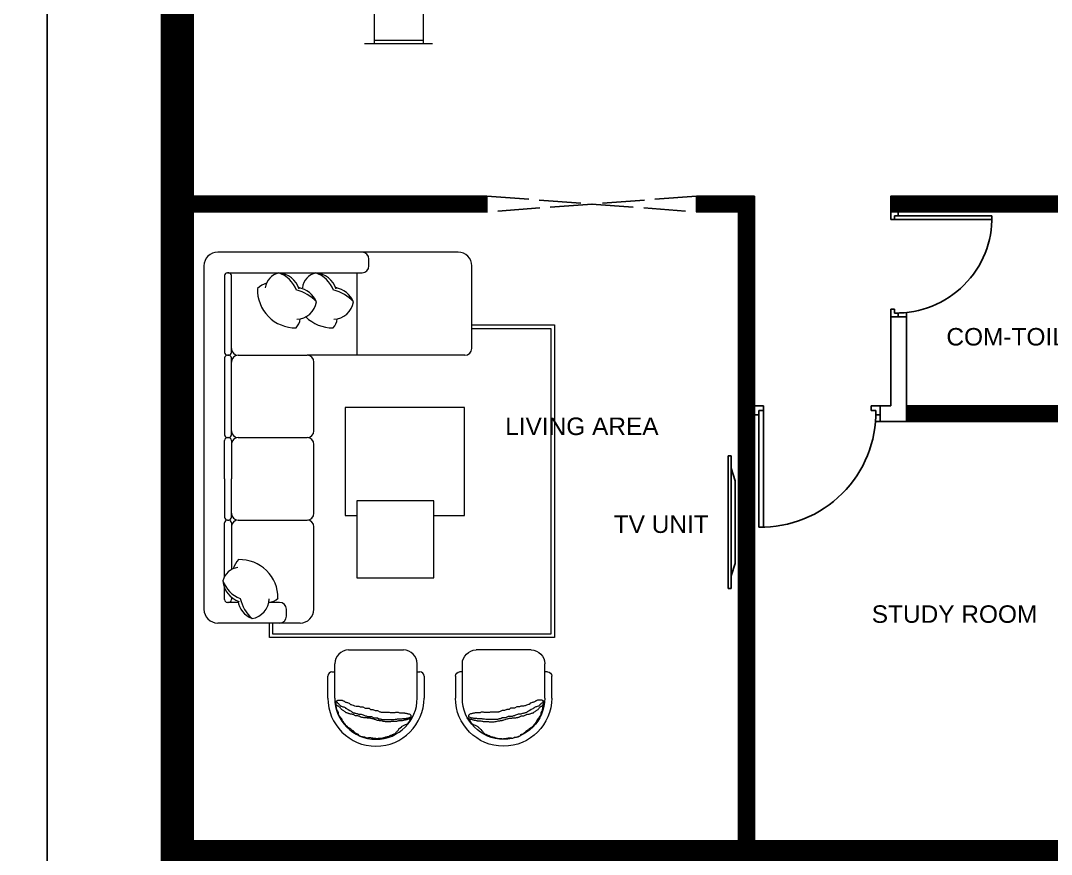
# Model space of a CAD drawing. Header units: inches. Extents: x 3496 to 3956, y 2800 to 3655.
# Drawn here: x 3495.8 to 3790.5, y 2947.9 to 3186.5 of the extents above; entities that cross this region are included whole.
import ezdxf

# ---------------------------------------------------------------- set-up
doc = ezdxf.new("R2010")
doc.units = ezdxf.units.IN
doc.header["$MEASUREMENT"] = 0
doc.linetypes.add('ACAD_ISO02W100', pattern=[15, 12, -3])
doc.layers.add('ceiling', color=144, linetype='Continuous', lineweight=18)
doc.layers.add('DOOR', color=110, linetype='Continuous', plot=False)
doc.layers.add('TEXT', color=11, linetype='Continuous')
doc.styles.get("Standard").update_dxf_attribs({"font": 'arial.ttf'})
doc.dimstyles.new('dim.1', dxfattribs={"dimtxt": 4, "dimasz": 3, "dimexe": 0.18, "dimexo": 0.0625, "dimgap": 0.09, "dimtad": 0, "dimzin": 0, "dimdsep": 46, "dimlunit": 4, "dimtxsty": 'Standard', "dimblk": 'ARCHTICK', "dimcen": 0.09, "dimse1": 1, "dimse2": 1, "dimclrd": 6, "dimadec": 0, "dimazin": 0, "dimtfac": 1, "dimtofl": 0, "dimtmove": 0, "dimatfit": 3, "dimfxl": 1, "dimtolj": 1, "dimtzin": 0, "dimarcsym": 1})
doc.dimstyles.get("Standard").update_dxf_attribs({"dimtxt": 8, "dimasz": 5, "dimexe": 2, "dimexo": 0.0625, "dimgap": 0.09, "dimtad": 0, "dimtih": 1, "dimtoh": 1, "dimdec": 1, "dimzin": 0, "dimdsep": 46, "dimlunit": 4, "dimtxsty": 'Standard', "dimcen": 0.09, "dimadec": 0, "dimazin": 0, "dimtfac": 1, "dimtdec": 1, "dimtofl": 0, "dimtmove": 0, "dimatfit": 3, "dimfxl": 9, "dimfxlon": 1, "dimtolj": 1, "dimtzin": 0, "dimarcsym": 0})

# ---------------------------------------------------------------- blocks, each defined once
blk = doc.blocks.new('121')
for p, q in [((72.05, 349.04), (72.05, 346.04)), ((73.55, 349.04), (72.05, 349.04)), ((73.55, 347.54), (73.55, 349.04)), ((75.05, 347.54), (73.55, 347.54)), ((75.05, 346.04), (75.05, 347.54)), ((72.05, 346.04), (75.05, 346.04))]:
    blk.add_line(p, q)
blk = doc.blocks.new('222')
for p, q in [((235.05, 347.54), (235.05, 386.54)), ((236.55, 347.54), (236.55, 386.54))]:
    blk.add_line(p, q)
blk.add_arc((235.8, 348.29), 38.26, 88.8767, 181.1233)
blk = doc.blocks.new('1.2')
at = {"layer": 'DOOR', "yscale": 0.7142857142855983, "zscale": 0.7142857142855983, "rotation": 270}
for name, p, xscale in [('121', (3458.44, 3468.09), 0.7142857142855983), ('222', (3458.44, 3246.59), -0.7142857142855983), ('121', (3458.44, 3335.16), -0.7142857142855983)]:
    blk.add_blockref(name, p, dxfattribs=dict(at, xscale=xscale))
blk = doc.blocks.new('1.1')
at = {"layer": 'DOOR'}
for name, p in [('222', (3456.05, 2950.74)), ('121', (3580.05, 2950.74))]:
    blk.add_blockref(name, p, dxfattribs=at)
at = {"layer": 'DOOR', "xscale": -1}
blk.add_blockref('121', (3766.16, 2950.74), dxfattribs=at)
blk = doc.blocks.new('HG')
for p, q in [((34014.5, -5516.49), (34030.22, -5516.49)), ((34010.57, -5530.25), (34010.57, -5520.42)), ((34034.15, -5530.25), (34034.15, -5520.42)), ((34009.78, -5522.78), (34010.57, -5522.78)), ((34034.15, -5522.78), (34034.93, -5522.78)), ((34008.6, -5530.25), (34008.6, -5523.96)), ((34036.11, -5523.96), (34036.11, -5530.25)), ((34010.84, -5531.15), (34010.84, -5531.06)), ((34010.93, -5531.32), (34010.84, -5531.15)), ((34010.84, -5531.32), (34010.93, -5531.15)), ((34010.84, -5531.49), (34010.84, -5531.32)), ((34010.93, -5531.15), (34011.27, -5530.97)), ((34010.93, -5531.15), (34011.1, -5531.32)), ((34010.93, -5531.83), (34010.93, -5531.32)), ((34011.02, -5532.01), (34010.93, -5531.83)), ((34010.93, -5532.18), (34010.93, -5532.09)), ((34011.1, -5532.26), (34010.93, -5532.18)), ((34011.02, -5532.69), (34011.02, -5532.01)), ((34011.1, -5531.32), (34011.27, -5531.4)), ((34011.27, -5532.35), (34011.1, -5532.26)), ((34011.27, -5530.97), (34011.45, -5530.89)), ((34011.27, -5531.4), (34011.36, -5531.58)), ((34011.45, -5532.52), (34011.27, -5532.35)), ((34011.36, -5531.58), (34011.45, -5531.75)), ((34011.45, -5530.89), (34011.62, -5530.89)), ((34011.45, -5531.75), (34011.62, -5531.83)), ((34011.62, -5532.61), (34011.45, -5532.52)), ((34011.62, -5530.89), (34011.79, -5530.8)), ((34011.62, -5531.83), (34011.7, -5532.01)), ((34011.79, -5532.78), (34011.62, -5532.61)), ((34011.7, -5532.01), (34011.96, -5532.18)), ((34011.79, -5530.8), (34012.31, -5530.8)), ((34011.96, -5532.18), (34012.13, -5532.35)), ((34012.13, -5532.35), (34012.31, -5532.52)), ((34012.31, -5530.8), (34012.48, -5530.89)), ((34012.31, -5532.52), (34012.48, -5532.61)), ((34012.48, -5530.89), (34012.65, -5530.89)), ((34012.48, -5532.61), (34012.74, -5532.69)), ((34012.65, -5530.89), (34012.82, -5530.97)), ((34012.82, -5530.97), (34012.99, -5531.06)), ((34012.99, -5531.06), (34013.17, -5531.06)), ((34013.17, -5531.06), (34013.34, -5531.23)), ((34013.34, -5531.23), (34013.51, -5531.32)), ((34013.51, -5531.32), (34013.68, -5531.4)), ((34013.68, -5531.4), (34013.85, -5531.4)), ((34013.85, -5531.4), (34014.03, -5531.49)), ((34014.03, -5531.49), (34014.2, -5531.49)), ((34014.2, -5531.49), (34014.37, -5531.58)), ((34014.37, -5531.58), (34014.71, -5531.75)), ((34014.71, -5531.75), (34015.07, -5532.09)), ((34015.07, -5532.09), (34015.24, -5532.09)), ((34015.24, -5532.09), (34015.5, -5532.18)), ((34015.5, -5532.18), (34015.84, -5532.26)), ((34015.84, -5532.26), (34016.18, -5532.44)), ((34016.18, -5532.44), (34016.36, -5532.44)), ((34016.36, -5532.44), (34016.7, -5532.52)), ((34016.7, -5532.52), (34016.96, -5532.52)), ((34016.96, -5532.52), (34017.22, -5532.61)), ((34017.22, -5532.61), (34017.47, -5532.61)), ((34017.47, -5532.61), (34017.82, -5532.78)), ((34011.1, -5532.87), (34011.02, -5532.69)), ((34011.1, -5533.21), (34011.1, -5532.87)), ((34011.19, -5533.38), (34011.1, -5533.21)), ((34011.19, -5533.57), (34011.19, -5533.38)), ((34011.27, -5533.74), (34011.19, -5533.57)), ((34011.27, -5533.91), (34011.27, -5533.74)), ((34011.45, -5534), (34011.27, -5533.91)), ((34011.53, -5534.17), (34011.45, -5534)), ((34011.62, -5534.34), (34011.53, -5534.17)), ((34011.62, -5534.86), (34011.62, -5534.34)), ((34011.7, -5535.03), (34011.62, -5534.86)), ((34011.79, -5535.2), (34011.7, -5535.03)), ((34011.96, -5532.87), (34011.79, -5532.78)), ((34011.79, -5535.37), (34011.79, -5535.2)), ((34011.96, -5535.46), (34011.79, -5535.37)), ((34012.13, -5532.95), (34011.96, -5532.87)), ((34012.05, -5535.63), (34011.96, -5535.46)), ((34012.22, -5533.14), (34012.13, -5532.95)), ((34012.39, -5533.31), (34012.22, -5533.14)), ((34012.48, -5533.48), (34012.39, -5533.31)), ((34012.65, -5533.64), (34012.48, -5533.48)), ((34012.82, -5533.74), (34012.65, -5533.64)), ((34012.74, -5532.69), (34012.91, -5532.78)), ((34012.99, -5533.81), (34012.82, -5533.74)), ((34012.91, -5532.78), (34013.17, -5532.78)), ((34013.17, -5533.91), (34012.99, -5533.81)), ((34013.17, -5532.78), (34013.34, -5532.87)), ((34013.34, -5534.08), (34013.17, -5533.91)), ((34013.34, -5532.87), (34013.51, -5532.95)), ((34013.51, -5534.17), (34013.34, -5534.08)), ((34013.51, -5532.95), (34013.68, -5533.14)), ((34013.68, -5534.25), (34013.51, -5534.17)), ((34013.68, -5533.14), (34013.85, -5533.14)), ((34013.85, -5534.43), (34013.68, -5534.25)), ((34013.85, -5533.14), (34014.03, -5533.31)), ((34014.03, -5534.51), (34013.85, -5534.43)), ((34014.03, -5533.31), (34014.45, -5533.48)), ((34014.2, -5534.6), (34014.03, -5534.51)), ((34014.37, -5534.6), (34014.2, -5534.6)), ((34014.54, -5534.68), (34014.37, -5534.6)), ((34014.45, -5533.48), (34014.88, -5533.81)), ((34014.71, -5534.77), (34014.54, -5534.68)), ((34014.88, -5534.77), (34014.71, -5534.77)), ((34014.88, -5533.81), (34015.24, -5534)), ((34015.07, -5534.86), (34014.88, -5534.77)), ((34015.41, -5534.86), (34015.07, -5534.86)), ((34015.24, -5534), (34015.5, -5534.17)), ((34015.67, -5534.94), (34015.41, -5534.86)), ((34015.5, -5534.17), (34015.67, -5534.25)), ((34015.67, -5534.25), (34015.93, -5534.43)), ((34015.84, -5534.94), (34015.67, -5534.94)), ((34016.01, -5535.03), (34015.84, -5534.94)), ((34015.93, -5534.43), (34016.18, -5534.51)), ((34016.18, -5535.11), (34016.01, -5535.03)), ((34016.18, -5534.51), (34016.36, -5534.6)), ((34016.36, -5535.2), (34016.18, -5535.11)), ((34016.36, -5534.6), (34016.53, -5534.6)), ((34016.53, -5535.29), (34016.36, -5535.2)), ((34016.53, -5534.6), (34016.79, -5534.68)), ((34016.7, -5535.29), (34016.53, -5535.29)), ((34016.96, -5535.37), (34016.7, -5535.29)), ((34016.79, -5534.68), (34016.96, -5534.68)), ((34016.96, -5534.68), (34017.22, -5534.77)), ((34017.22, -5535.37), (34016.96, -5535.37)), ((34017.22, -5534.77), (34017.39, -5534.86)), ((34017.39, -5535.46), (34017.22, -5535.37)), ((34017.39, -5534.86), (34018.16, -5534.86)), ((34017.56, -5535.46), (34017.39, -5535.46)), ((34017.82, -5535.63), (34017.56, -5535.46)), ((34017.82, -5532.78), (34018.59, -5532.78)), ((34018.16, -5534.86), (34018.42, -5534.94)), ((34018.42, -5534.94), (34018.68, -5535.03)), ((34018.59, -5532.78), (34019.28, -5533.14)), ((34018.68, -5535.03), (34018.93, -5535.11)), ((34018.93, -5535.11), (34019.11, -5535.2)), ((34019.11, -5535.2), (34019.28, -5535.29)), ((34019.28, -5533.14), (34020.41, -5533.14)), ((34019.28, -5535.29), (34019.54, -5535.37)), ((34019.54, -5535.37), (34019.71, -5535.46)), ((34019.71, -5535.46), (34019.88, -5535.54)), ((34019.88, -5535.54), (34021.09, -5535.54)), ((34020.41, -5533.14), (34020.75, -5533.48)), ((34020.75, -5533.48), (34021.44, -5533.48)), ((34021.09, -5535.54), (34021.78, -5535.89)), ((34021.44, -5533.48), (34022.12, -5533.81)), ((34022.12, -5533.81), (34022.81, -5533.81)), ((34022.81, -5533.81), (34023.5, -5534.17)), ((34023.5, -5534.17), (34023.67, -5534.17)), ((34023.67, -5534.17), (34023.84, -5534.25)), ((34023.84, -5534.25), (34026.16, -5534.25)), ((34026.16, -5534.25), (34026.43, -5534.34)), ((34026.43, -5534.34), (34027.89, -5534.34)), ((34027.89, -5534.34), (34028.07, -5534.25)), ((34028.07, -5534.25), (34028.75, -5534.25)), ((34028.75, -5534.25), (34028.92, -5534.34)), ((34028.92, -5534.34), (34029.1, -5534.43)), ((34029.1, -5534.43), (34029.27, -5534.43)), ((34029.27, -5534.43), (34029.44, -5534.51)), ((34029.44, -5534.51), (34030.47, -5534.51)), ((34030.47, -5534.51), (34030.64, -5534.6)), ((34030.64, -5534.6), (34030.99, -5534.6)), ((34030.99, -5534.6), (34031.16, -5534.68)), ((34031.16, -5534.68), (34031.33, -5534.68)), ((34031.33, -5534.68), (34031.5, -5534.77)), ((34031.5, -5534.77), (34031.86, -5534.77)), ((34031.86, -5534.77), (34032.03, -5534.86)), ((34032.03, -5534.86), (34032.2, -5535.03)), ((34032.2, -5535.03), (34032.37, -5535.11)), ((34032.37, -5535.11), (34032.37, -5535.63)), ((34012.22, -5535.72), (34012.05, -5535.63)), ((34012.31, -5535.89), (34012.22, -5535.72)), ((34012.48, -5536.06), (34012.31, -5535.89)), ((34012.56, -5536.23), (34012.48, -5536.06)), ((34012.65, -5536.4), (34012.56, -5536.23)), ((34012.74, -5536.58), (34012.65, -5536.4)), ((34012.82, -5536.75), (34012.74, -5536.58)), ((34012.99, -5536.92), (34012.82, -5536.75)), ((34013.08, -5537.09), (34012.99, -5536.92)), ((34013.17, -5537.27), (34013.08, -5537.09)), ((34013.25, -5537.44), (34013.17, -5537.27)), ((34013.42, -5537.61), (34013.25, -5537.44)), ((34013.6, -5537.78), (34013.42, -5537.61)), ((34013.68, -5537.95), (34013.6, -5537.78)), ((34013.77, -5538.13), (34013.68, -5537.95)), ((34013.94, -5538.21), (34013.77, -5538.13)), ((34014.03, -5538.38), (34013.94, -5538.21)), ((34014.2, -5538.38), (34014.03, -5538.38)), ((34014.28, -5538.56), (34014.2, -5538.38)), ((34017.99, -5535.72), (34017.82, -5535.63)), ((34018.16, -5535.72), (34017.99, -5535.72)), ((34018.33, -5535.8), (34018.16, -5535.72)), ((34018.68, -5535.8), (34018.33, -5535.8)), ((34018.85, -5535.89), (34018.68, -5535.8)), ((34019.79, -5535.89), (34018.85, -5535.89)), ((34019.97, -5535.97), (34019.79, -5535.89)), ((34020.75, -5535.97), (34019.97, -5535.97)), ((34020.92, -5536.06), (34020.75, -5535.97)), ((34021.09, -5536.06), (34020.92, -5536.06)), ((34021.27, -5536.15), (34021.09, -5536.06)), ((34021.44, -5536.23), (34021.27, -5536.15)), ((34021.95, -5536.4), (34021.44, -5536.23)), ((34021.78, -5535.89), (34022.81, -5535.89)), ((34022.3, -5536.49), (34021.95, -5536.4)), ((34022.47, -5536.58), (34022.3, -5536.49)), ((34022.64, -5536.58), (34022.47, -5536.58)), ((34022.81, -5536.66), (34022.64, -5536.58)), ((34022.81, -5535.89), (34023.16, -5536.23)), ((34023.24, -5536.66), (34022.81, -5536.66)), ((34023.16, -5536.23), (34023.59, -5536.23)), ((34023.41, -5536.75), (34023.24, -5536.66)), ((34023.93, -5536.75), (34023.41, -5536.75)), ((34023.59, -5536.23), (34023.76, -5536.32)), ((34023.76, -5536.32), (34023.93, -5536.32)), ((34023.93, -5536.32), (34024.1, -5536.4)), ((34024.19, -5536.83), (34023.93, -5536.75)), ((34024.1, -5536.4), (34027.46, -5536.4)), ((34024.45, -5536.92), (34024.19, -5536.83)), ((34024.79, -5536.92), (34024.45, -5536.92)), ((34025.05, -5537.01), (34024.79, -5536.92)), ((34025.56, -5537.01), (34025.05, -5537.01)), ((34025.82, -5537.09), (34025.56, -5537.01)), ((34025.99, -5537.09), (34025.82, -5537.09)), ((34026.16, -5537.01), (34025.99, -5537.09)), ((34026.52, -5537.01), (34026.16, -5537.01)), ((34026.69, -5536.92), (34026.52, -5537.01)), ((34028.24, -5536.92), (34026.69, -5536.92)), ((34027.46, -5536.4), (34027.81, -5536.32)), ((34027.81, -5536.32), (34028.32, -5536.32)), ((34028.41, -5536.83), (34028.24, -5536.92)), ((34028.32, -5536.32), (34028.49, -5536.23)), ((34028.58, -5536.83), (34028.41, -5536.83)), ((34028.49, -5536.23), (34028.67, -5536.23)), ((34028.84, -5536.75), (34028.58, -5536.83)), ((34028.67, -5536.23), (34029.1, -5536.15)), ((34029.87, -5536.75), (34028.84, -5536.75)), ((34029.1, -5536.15), (34029.78, -5536.15)), ((34029.61, -5538.47), (34029.53, -5538.64)), ((34029.78, -5538.38), (34029.61, -5538.47)), ((34029.78, -5536.15), (34030.04, -5536.06)), ((34029.96, -5538.3), (34029.78, -5538.38)), ((34030.04, -5536.66), (34029.87, -5536.75)), ((34030.13, -5538.21), (34029.96, -5538.3)), ((34030.04, -5536.06), (34030.9, -5536.06)), ((34030.21, -5536.66), (34030.04, -5536.66)), ((34030.3, -5538.13), (34030.13, -5538.21)), ((34030.39, -5536.58), (34030.21, -5536.66)), ((34030.47, -5538.04), (34030.3, -5538.13)), ((34030.73, -5536.58), (34030.39, -5536.58)), ((34030.73, -5537.95), (34030.47, -5538.04)), ((34030.9, -5536.49), (34030.73, -5536.58)), ((34030.9, -5537.95), (34030.73, -5537.95)), ((34030.9, -5536.06), (34031.07, -5535.97)), ((34031.16, -5536.49), (34030.9, -5536.49)), ((34031.07, -5537.87), (34030.9, -5537.95)), ((34031.07, -5535.97), (34031.42, -5535.97)), ((34031.16, -5537.7), (34031.07, -5537.87)), ((34031.33, -5536.4), (34031.16, -5536.49)), ((34031.33, -5537.61), (34031.16, -5537.7)), ((34031.5, -5536.32), (34031.33, -5536.4)), ((34031.5, -5537.44), (34031.33, -5537.61)), ((34031.42, -5535.97), (34031.59, -5535.89)), ((34031.86, -5536.32), (34031.5, -5536.32)), ((34031.69, -5537.35), (34031.5, -5537.44)), ((34031.59, -5535.89), (34031.76, -5535.89)), ((34031.86, -5537.09), (34031.69, -5537.18)), ((34031.69, -5537.18), (34031.69, -5537.35)), ((34031.76, -5535.89), (34031.93, -5535.8)), ((34032.03, -5536.23), (34031.86, -5536.32)), ((34031.93, -5536.75), (34031.86, -5536.92)), ((34031.86, -5536.92), (34031.86, -5537.09)), ((34031.93, -5535.8), (34032.11, -5535.72)), ((34032.03, -5536.58), (34031.93, -5536.75)), ((34032.2, -5536.15), (34032.03, -5536.23)), ((34032.2, -5536.32), (34032.03, -5536.58)), ((34032.11, -5535.72), (34032.29, -5535.63)), ((34032.37, -5536.15), (34032.2, -5536.15)), ((34032.29, -5536.15), (34032.2, -5536.32)), ((34032.29, -5535.63), (34032.37, -5535.63)), ((34032.37, -5535.97), (34032.29, -5536.15)), ((34032.37, -5535.63), (34032.46, -5535.8)), ((34032.46, -5535.8), (34032.37, -5535.97)), ((34014.45, -5538.64), (34014.28, -5538.56)), ((34014.63, -5538.73), (34014.45, -5538.64)), ((34014.8, -5538.9), (34014.63, -5538.73)), ((34014.97, -5538.99), (34014.8, -5538.9)), ((34015.07, -5539.16), (34014.97, -5538.99)), ((34015.24, -5539.16), (34015.07, -5539.16)), ((34015.31, -5539.33), (34015.24, -5539.16)), ((34015.5, -5539.42), (34015.31, -5539.33)), ((34015.67, -5539.5), (34015.5, -5539.42)), ((34015.75, -5539.67), (34015.67, -5539.5)), ((34015.93, -5539.67), (34015.75, -5539.67)), ((34015.93, -5539.85), (34015.93, -5539.67)), ((34016.1, -5539.93), (34015.93, -5539.85)), ((34016.18, -5540.1), (34016.1, -5539.93)), ((34016.36, -5540.1), (34016.18, -5540.1)), ((34016.53, -5540.28), (34016.36, -5540.1)), ((34016.7, -5540.36), (34016.53, -5540.28)), ((34016.87, -5540.45), (34016.7, -5540.36)), ((34017.04, -5540.53), (34016.87, -5540.45)), ((34017.22, -5540.62), (34017.04, -5540.53)), ((34017.39, -5540.71), (34017.22, -5540.62)), ((34017.47, -5540.88), (34017.39, -5540.71)), ((34017.65, -5541.05), (34017.47, -5540.88)), ((34017.82, -5541.14), (34017.65, -5541.05)), ((34017.99, -5541.22), (34017.82, -5541.14)), ((34018.16, -5541.31), (34017.99, -5541.22)), ((34018.5, -5541.31), (34018.16, -5541.31)), ((34018.68, -5541.39), (34018.5, -5541.31)), ((34018.85, -5541.39), (34018.68, -5541.39)), ((34019.02, -5541.48), (34018.85, -5541.39)), ((34019.19, -5541.48), (34019.02, -5541.48)), ((34019.36, -5541.57), (34019.19, -5541.48)), ((34025.05, -5541.48), (34024.87, -5541.57)), ((34025.22, -5541.39), (34025.05, -5541.48)), ((34025.39, -5541.39), (34025.22, -5541.39)), ((34025.56, -5541.31), (34025.39, -5541.39)), ((34025.73, -5541.31), (34025.56, -5541.31)), ((34025.99, -5541.22), (34025.73, -5541.31)), ((34026.16, -5541.14), (34025.99, -5541.22)), ((34026.35, -5541.05), (34026.16, -5541.14)), ((34026.52, -5540.96), (34026.35, -5541.05)), ((34026.69, -5540.96), (34026.52, -5540.96)), ((34026.86, -5540.88), (34026.69, -5540.96)), ((34027.03, -5540.79), (34026.86, -5540.88)), ((34027.29, -5540.71), (34027.03, -5540.79)), ((34027.46, -5540.62), (34027.29, -5540.71)), ((34027.64, -5540.53), (34027.46, -5540.62)), ((34027.81, -5540.45), (34027.64, -5540.53)), ((34027.89, -5540.28), (34027.81, -5540.45)), ((34028.07, -5540.19), (34027.89, -5540.28)), ((34028.15, -5540.02), (34028.07, -5540.19)), ((34028.32, -5539.93), (34028.15, -5540.02)), ((34028.41, -5539.76), (34028.32, -5539.93)), ((34028.58, -5539.59), (34028.41, -5539.76)), ((34028.84, -5539.24), (34028.58, -5539.59)), ((34029.35, -5538.73), (34028.84, -5539.24)), ((34029.53, -5538.64), (34029.35, -5538.73)), ((34019.54, -5541.65), (34019.36, -5541.57)), ((34019.71, -5541.74), (34019.54, -5541.65)), ((34020.05, -5541.74), (34019.71, -5541.74)), ((34020.22, -5541.65), (34020.05, -5541.74)), ((34020.92, -5541.65), (34020.22, -5541.65)), ((34021.09, -5541.74), (34020.92, -5541.65)), ((34021.44, -5541.74), (34021.09, -5541.74)), ((34021.61, -5541.83), (34021.44, -5541.74)), ((34022.3, -5541.83), (34021.61, -5541.83)), ((34022.47, -5541.91), (34022.3, -5541.83)), ((34022.81, -5541.91), (34022.47, -5541.91)), ((34022.98, -5541.83), (34022.81, -5541.91)), ((34024.02, -5541.83), (34022.98, -5541.83)), ((34024.19, -5541.74), (34024.02, -5541.83)), ((34024.36, -5541.74), (34024.19, -5541.74)), ((34024.53, -5541.65), (34024.36, -5541.74)), ((34024.7, -5541.65), (34024.53, -5541.65)), ((34024.87, -5541.57), (34024.7, -5541.65))]:
    blk.add_line(p, q)
for centre, radius, start, end in [((34014.5, -5520.42), 3.93, 90, 180), ((34030.22, -5520.42), 3.93, 0, 90), ((34009.78, -5523.96), 1.18, 90, 180), ((34034.93, -5523.96), 1.18, 0, 90), ((34022.36, -5530.25), 13.76, 180, 0), ((34022.36, -5530.25), 11.79, 180, 360)]:
    blk.add_arc(centre, radius, start, end)
blk = doc.blocks.new('2')
at = {"layer": 'ceiling'}
for p, q in [((3627.63, 3104.67), (3558.89, 3104.67)), ((3602.12, 3100.74), (3602.12, 3102.71)), ((3554.96, 3100.74), (3554.96, 3002.49)), ((3560.86, 3097.99), (3560.86, 3075.99)), ((3561.65, 3098.78), (3600.16, 3098.78)), ((3562.04, 3098.78), (3561.65, 3098.78)), ((3562.82, 3077.16), (3562.82, 3097.99)), ((3597.11, 3098.78), (3600.16, 3098.78)), ((3598.64, 3098.78), (3598.64, 3075.2)), ((3631.56, 3077.16), (3631.56, 3100.74)), ((3596.95, 3091.81), (3596.95, 3091.22)), ((3631.56, 3083.87), (3655.16, 3083.87)), ((3655.16, 3083.87), (3655.16, 2994.37)), ((3631.56, 3082.87), (3654.16, 3082.87)), ((3654.16, 3082.87), (3654.16, 2995.37)), ((3562.82, 3075.99), (3562.82, 3078.81)), ((3560.86, 3074.41), (3560.86, 3052.41)), ((3562.04, 3075.2), (3561.65, 3075.2)), ((3561.65, 3075.2), (3562.04, 3075.2)), ((3562.82, 3052.41), (3562.82, 3074.41)), ((3564.79, 3075.2), (3584.44, 3075.2)), ((3629.6, 3075.2), (3584.44, 3075.2)), ((3586.4, 3053.58), (3586.4, 3073.23)), ((3586.4, 3055.63), (3586.4, 3057.41)), ((3560.86, 3039.83), (3560.86, 3050.83)), ((3561.65, 3051.62), (3562.04, 3051.62)), ((3561.65, 3051.62), (3562.04, 3051.62)), ((3562.82, 3050.83), (3562.82, 3039.83)), ((3564.79, 3051.62), (3584.44, 3051.62)), ((3586.4, 3030), (3586.4, 3049.65)), ((3560.86, 3039.83), (3560.86, 3028.83)), ((3562.82, 3028.83), (3562.82, 3039.83)), ((3586.4, 3032.05), (3586.4, 3033.83)), ((3560.86, 3011.86), (3560.86, 3027.25)), ((3561.65, 3028.04), (3562.04, 3028.04)), ((3561.65, 3028.04), (3562.04, 3028.04)), ((3562.82, 3027.25), (3562.82, 3013.84)), ((3564.79, 3028.04), (3584.44, 3028.04)), ((3586.4, 3002.49), (3586.4, 3026.07)), ((3560.86, 3005.25), (3560.86, 3008.59)), ((3562.04, 3004.46), (3561.65, 3004.46)), ((3564.72, 3004.46), (3562.04, 3004.46)), ((3562.82, 3005.96), (3562.82, 3005.25)), ((3576.58, 3004.46), (3573.53, 3004.46)), ((3578.54, 3000.53), (3578.54, 3002.49)), ((3582.47, 2998.56), (3558.89, 2998.56)), ((3573.66, 2994.37), (3573.66, 2998.56)), ((3574.66, 2995.37), (3574.66, 2998.56)), ((3654.16, 2995.37), (3574.66, 2995.37)), ((3655.16, 2994.37), (3573.66, 2994.37))]:
    blk.add_line(p, q, dxfattribs=at)
blk.add_lwpolyline([(3620.66, 3029.32), (3629.46, 3029.32), (3629.46, 3060.25), (3595.36, 3060.25), (3595.36, 3029.32), (3598.66, 3029.32)], dxfattribs=at)
blk.add_lwpolyline([(3620.66, 3011.52), (3620.66, 3033.52), (3598.66, 3033.52), (3598.66, 3011.52)], close=True, dxfattribs=at)
for centre, radius, start, end in [((3558.89, 3100.74), 3.93, 90, 180), ((3600.16, 3102.71), 1.96, 0, 90), ((3627.63, 3100.74), 3.93, 0, 90), ((3561.65, 3097.99), 0.786, 90, 180), ((3562.04, 3097.99), 0.786, 0, 90), ((3577.58, 3093.81), 5.12, 104.1064, 172.232), ((3575.81, 3092.11), 6.69, 17.2714, 85.4668), ((3573.33, 3090.64), 8.68, 21.5683, 69.7406), ((3588.17, 3093.81), 5.12, 104.1064, 172.232), ((3586.39, 3092.11), 6.69, 17.2714, 85.4668), ((3583.91, 3090.64), 8.68, 21.5683, 69.7406), ((3600.16, 3100.74), 1.97, 270, 0), ((3574.71, 3089.74), 6.36, 106.7793, 134.4945), ((3581.18, 3093.95), 10.93, 178.285, 270.5789), ((3578.68, 3082.63), 11.52, 42.7368, 76.3508), ((3580.76, 3087.7), 6.95, 23.3152, 79.3613), ((3589.27, 3082.63), 11.52, 42.7368, 76.3508), ((3591.35, 3087.7), 6.95, 23.3152, 79.3613), ((3581.3, 3091.42), 5.92, 272.0672, 350.6072), ((3591.89, 3091.42), 5.92, 272.0672, 350.6072), ((3591.77, 3093.95), 10.93, 225.2883, 270.5789), ((3578.08, 3086.1), 4.45, 316.1116, 353.7097), ((3588.67, 3086.1), 4.45, 316.1116, 353.7097), ((3561.65, 3075.99), 0.786, 180, 270), ((3561.65, 3074.41), 0.786, 90, 180), ((3562.04, 3075.99), 0.786, 270, 0), ((3562.04, 3074.41), 0.786, 0, 90), ((3564.79, 3077.16), 1.97, 180, 270), ((3564.79, 3073.23), 1.97, 90, 180), ((3584.44, 3073.23), 1.97, 0, 90), ((3629.6, 3077.16), 1.97, 270, 0), ((3561.65, 3052.41), 0.786, 180, 270), ((3561.65, 3050.83), 0.786, 90, 180), ((3562.04, 3052.41), 0.786, 270, 0), ((3562.04, 3050.83), 0.786, 0, 90), ((3564.79, 3053.58), 1.97, 180, 270), ((3564.79, 3049.65), 1.97, 90, 180), ((3584.44, 3053.58), 1.97, 270, 0), ((3584.44, 3049.65), 1.97, 0, 90), ((3561.65, 3028.83), 0.786, 180, 270), ((3561.65, 3027.25), 0.786, 90, 180), ((3562.04, 3028.83), 0.786, 270, 0), ((3562.04, 3027.25), 0.786, 0, 90), ((3564.79, 3030), 1.97, 180, 270), ((3564.79, 3026.07), 1.97, 90, 180), ((3584.44, 3030), 1.97, 270, 0), ((3584.44, 3026.07), 1.97, 0, 90), ((3569.41, 3012.25), 6.36, 135.5055, 163.2207), ((3565.2, 3005.78), 10.93, 359.4211, 91.715), ((3565.34, 3009.38), 5.12, 97.768, 165.8936), ((3568.51, 3013.63), 8.68, 200.2594, 248.4317), ((3567.04, 3011.15), 6.69, 184.5332, 252.7286), ((3561.65, 3005.25), 0.786, 180, 270), ((3562.04, 3005.25), 0.786, 270, 0), ((3571.45, 3006.2), 6.95, 190.6387, 246.6848), ((3576.52, 3008.28), 11.52, 193.6492, 227.2632), ((3567.73, 3005.66), 5.92, 279.3928, 357.9328), ((3573.05, 3008.88), 4.45, 276.2903, 313.8884), ((3576.58, 3002.49), 1.97, 0, 90), ((3558.89, 3002.49), 3.93, 180, 270), ((3582.47, 3002.49), 3.93, 270, 0), ((3576.58, 3000.53), 1.97, 270, 0)]:
    blk.add_arc(centre, radius, start, end, dxfattribs=at)
blk.add_blockref('HG', (-30418.21, 8507.33), dxfattribs=at)
at = {"layer": 'ceiling', "xscale": -1}
blk.add_blockref('HG', (37663, 8507.33), dxfattribs=at)
blk = doc.blocks.new('_ArchTick')
at = {"color": 0, "linetype": 'ByBlock', "const_width": 0.15}
blk.add_lwpolyline([(-0.5, -0.5), (0.5, 0.5)], dxfattribs=at)
blk = doc.blocks.new('*D45')
at = {"layer": 'ceiling', "color": 6, "lineweight": -2, "transparency": 16777216}
for p, q in [((3586.13, 3287.13), (3586.13, 3245.52)), ((3586.13, 3197.11), (3586.13, 3238.72))]:
    blk.add_line(p, q, dxfattribs=at)
at = {"layer": 'Defpoints', "color": 0, "transparency": 16777216}
for p in [(3582.1, 3287.13), (3586.13, 3287.13), (3582.1, 3197.11)]:
    blk.add_point(p, dxfattribs=at)
at = {"layer": 'ceiling', "color": 6, "lineweight": -2, "transparency": 16777216, "xscale": 2, "yscale": 2, "zscale": 2}
for p, rotation in [((3586.13, 3287.13), 90), ((3586.13, 3197.11), 270)]:
    blk.add_blockref('_ArchTick', p, dxfattribs=dict(at, rotation=rotation))
at = {"layer": 'ceiling', "color": 0, "transparency": 16777216, "insert": (3586.13, 3242.12), "char_height": 2.5, "attachment_point": 5, "rotation": 90}
blk.add_mtext('\\A1;7\'-6"', dxfattribs=at)
blk = doc.blocks.new('*D46')
at = {"layer": 'ceiling', "color": 6, "lineweight": -2, "transparency": 16777216}
for p, q in [((3582.1, 3280.38), (3598.86, 3280.38)), ((3618.11, 3280.38), (3601.34, 3280.38))]:
    blk.add_line(p, q, dxfattribs=at)
at = {"layer": 'Defpoints', "color": 0, "transparency": 16777216}
for p in [(3582.1, 3280.38), (3618.11, 3280.38), (3618.11, 3248.93)]:
    blk.add_point(p, dxfattribs=at)
at = {"layer": 'ceiling', "color": 6, "lineweight": -2, "transparency": 16777216, "xscale": 2, "yscale": 2, "zscale": 2, "rotation": 180}
blk.add_blockref('_ArchTick', (3582.1, 3280.38), dxfattribs=at)
at = {"layer": 'ceiling', "color": 6, "lineweight": -2, "transparency": 16777216, "xscale": 2, "yscale": 2, "zscale": 2}
blk.add_blockref('_ArchTick', (3618.11, 3280.38), dxfattribs=at)
at = {"layer": 'ceiling', "color": 0, "transparency": 16777216, "insert": (3600.1, 3280.38), "char_height": 2.5, "attachment_point": 5}
blk.add_mtext("\\A1;3'", dxfattribs=at)
blk = doc.blocks.new('*D58')
at = {"layer": 'Defpoints', "color": 0, "transparency": 16777216}
for p in [(3528.32, 3628.28), (3503.36, 2800.28), (3528.32, 2800.28)]:
    blk.add_point(p, dxfattribs=at)
at = {"layer": 'TEXT', "color": 0, "lineweight": -2, "transparency": 16777216}
for p, q in [((3512.36, 3628.28), (3501.36, 3628.28)), ((3503.36, 3623.28), (3503.36, 3218.45)), ((3503.36, 2805.28), (3503.36, 3210.1)), ((3512.36, 2800.28), (3501.36, 2800.28))]:
    blk.add_line(p, q, dxfattribs=at)
at = {"layer": 'TEXT', "color": 0, "transparency": 16777216}
for points in [[(3502.52, 3623.28), (3504.19, 3623.28), (3503.36, 3628.28)], [(3502.52, 2805.28), (3504.19, 2805.28), (3503.36, 2800.28)]]:
    blk.add_solid(points, dxfattribs=at)
at = {"layer": 'TEXT', "color": 0, "transparency": 16777216, "insert": (3503.36, 3214.28), "char_height": 8, "attachment_point": 5}
blk.add_mtext("\\A1;69'", dxfattribs=at)
blk = doc.blocks.new('DI')
at = {"layer": 'ceiling'}
for p, q in [((3594.13, 3287.13), (3594.13, 3306.92)), ((3594.13, 3306.92), (3613.58, 3306.92)), ((3596.85, 3289.01), (3596.85, 3304.31)), ((3610.86, 3289.01), (3610.86, 3304.31)), ((3613.58, 3306.92), (3613.58, 3287.13)), ((3596.85, 3303.35), (3610.86, 3303.35)), ((3618.11, 3287.13), (3582.1, 3287.13)), ((3582.1, 3287.13), (3582.1, 3197.11)), ((3594.13, 3288.43), (3596.27, 3288.43)), ((3613.58, 3288.43), (3611.44, 3288.43)), ((3618.11, 3197.11), (3618.11, 3287.13)), ((3586.13, 3275.39), (3568.78, 3275.39)), ((3568.78, 3275.39), (3568.78, 3259.76)), ((3570.5, 3275.39), (3570.5, 3259.76)), ((3570.99, 3275.39), (3570.99, 3259.76)), ((3618.11, 3275.39), (3635.45, 3275.39)), ((3633.25, 3275.39), (3633.25, 3259.76)), ((3633.73, 3275.39), (3633.73, 3259.76)), ((3635.45, 3275.39), (3635.45, 3259.76)), ((3568.78, 3259.76), (3586.13, 3259.76)), ((3635.45, 3259.76), (3618.11, 3259.76)), ((3586.13, 3247.75), (3568.78, 3247.75)), ((3568.78, 3247.75), (3568.78, 3232.11)), ((3570.5, 3247.75), (3570.5, 3232.11)), ((3570.99, 3247.75), (3570.99, 3232.11)), ((3618.11, 3247.75, -13.47), (3635.45, 3247.75, -13.47)), ((3633.25, 3247.75, -13.47), (3633.25, 3232.11, -13.47)), ((3633.73, 3247.75, -13.47), (3633.73, 3232.11, -13.47)), ((3635.45, 3247.75, -13.47), (3635.45, 3232.11, -13.47)), ((3568.78, 3232.11), (3586.13, 3232.11)), ((3635.45, 3232.11, -13.47), (3618.11, 3232.11, -13.47)), ((3568.78, 3203.09), (3568.78, 3218.73)), ((3568.78, 3218.73), (3586.13, 3218.73)), ((3570.5, 3203.09), (3570.5, 3218.73)), ((3570.99, 3203.09), (3570.99, 3218.73)), ((3635.45, 3218.73, -13.47), (3618.11, 3218.73, -13.47)), ((3633.25, 3203.09, -13.47), (3633.25, 3218.73, -13.47)), ((3633.73, 3203.09, -13.47), (3633.73, 3218.73, -13.47)), ((3635.45, 3203.09, -13.47), (3635.45, 3218.73, -13.47)), ((3594.42, 3210.31), (3594.42, 3190.52)), ((3613.86, 3190.52), (3613.86, 3210.31)), ((3586.13, 3203.09), (3568.78, 3203.09)), ((3618.11, 3203.09, -13.47), (3635.45, 3203.09, -13.47)), ((3582.1, 3197.11), (3618.11, 3197.11)), ((3594.13, 3195.81), (3596.27, 3195.81)), ((3596.85, 3195.23), (3596.85, 3179.93)), ((3610.86, 3195.23), (3610.86, 3179.93)), ((3613.58, 3195.81), (3611.44, 3195.81)), ((3594.42, 3190.52), (3613.86, 3190.52)), ((3596.85, 3180.89), (3610.86, 3180.89)), ((3594.13, 3179.93), (3613.58, 3179.93))]:
    blk.add_line(p, q, dxfattribs=at)
for centre, start, end in [((3596.27, 3289.01), 270, 0), ((3611.44, 3289.01), 180, 270), ((3596.27, 3195.23), 0, 90), ((3611.44, 3195.23), 90, 180)]:
    blk.add_arc(centre, 0.578, start, end, dxfattribs=at)
at = {"layer": 'TEXT', "lineweight": 30, "insert": (3600.6, 3272.45), "char_height": 5, "attachment_point": 3, "rotation": 90}
blk.add_mtext_dynamic_manual_height_columns('\\pxqc;DINING TABLE', width=63.0878, gutter_width=12.5, heights=[13.53], dxfattribs=at)
at = {"layer": 'ceiling'}
for base, p1, p2, angle, picture, middle in [((3586.13, 3287.13), (3582.1, 3197.11), (3582.1, 3287.13), 90, '*D45', (3586.13, 3242.12)), ((3618.11, 3280.38), (3582.1, 3280.38), (3618.11, 3248.93), 180, '*D46', (3600.1, 3280.38))]:
    dim = blk.add_linear_dim(base=base, p1=p1, p2=p2, angle=angle, dimstyle='dim.1', override={"dimtxt": 2.5, "dimasz": 2, "dimexe": 1, "dimexo": 7, "dimdec": 0}, dxfattribs=at)
    dim.commit()
    dim.dimension.update_dxf_attribs({"geometry": picture, "text_midpoint": middle})

msp = doc.modelspace()

# ---------------------------------------------------------------- hatches: boundary and pattern name
at = {"layer": 'TEXT'}
h = msp.add_hatch(dxfattribs=at)
h.set_pattern_fill('ANSI31', color=256)
h.paths.add_polyline_path([(3536.1, 2800.28), (3827.1, 2800.28), (3827.1, 2809.28), (3545.1, 2809.28), (3545.1, 2942.78), (3818.1, 2942.78), (3818.1, 3136.28), (3809.1, 3136.28), (3744.6, 3136.28), (3744.6, 3131.78), (3809.1, 3131.78), (3809.1, 3076.28), (3749.1, 3076.28), (3749.1, 3071.78), (3809.1, 3071.78), (3809.1, 2951.78), (3705.6, 2951.78), (3705.6, 3136.28), (3689.1, 3136.28), (3689.1, 3131.78), (3701.1, 3131.78), (3701.1, 2951.78), (3545.1, 2951.78), (3545.1, 3131.78), (3629.1, 3131.78), (3629.1, 3136.28), (3545.1, 3136.28), (3545.1, 3320.78), (3659.1, 3320.78), (3659.1, 3325.28), (3545.1, 3325.28), (3545.1, 3542.78), (3665.1, 3542.78), (3665.1, 3547.28), (3545.1, 3547.28), (3545.1, 3619.28), (3947.1, 3619.28), (3947.1, 3547.28), (3803.11, 3547.28), (3803.11, 3542.78), (3947.1, 3542.78), (3947.1, 3325.28), (3809.1, 3325.28), (3809.1, 3284.78), (3818.1, 3284.78), (3818.1, 3320.78), (3947.1, 3320.78), (3947.1, 3188.78), (3818.1, 3188.78), (3818.1, 3224.78), (3809.1, 3224.78), (3809.1, 3184.28), (3947.1, 3184.28), (3947.1, 2800.28), (3956.1, 2800.28), (3956.1, 3628.28), (3536.1, 3628.28)])
h.paths.add_polyline_path([(3705.6, 3542.78), (3767.11, 3542.78), (3767.11, 3547.28), (3701.1, 3547.28), (3701.1, 3428.78), (3762.61, 3428.78), (3762.61, 3325.28), (3705.6, 3325.28), (3705.6, 3398.78), (3701.1, 3398.78), (3701.1, 3320.78), (3767.11, 3320.78), (3767.11, 3512.78), (3762.61, 3512.78), (3762.61, 3434.78), (3705.6, 3434.78)], flags=17)

# ---------------------------------------------------------------- linework, layer by layer
at = {"color": 2, "true_color": 0xf1eb1f}
for p, q in [((3536.1, 2800.28), (3536.1, 3628.28)), ((3545.1, 3136.28), (3545.1, 3320.78)), ((3629.1, 3136.28), (3545.1, 3136.28)), ((3629.1, 3131.78), (3629.1, 3136.28)), ((3689.1, 3131.78), (3689.1, 3136.28)), ((3705.6, 3136.28), (3689.1, 3136.28)), ((3705.6, 2951.78), (3705.6, 3136.28)), ((3809.1, 3136.28), (3744.6, 3136.28)), ((3744.6, 3129.63), (3744.6, 3136.28)), ((3629.1, 3131.78), (3545.1, 3131.78)), ((3545.1, 2951.78), (3545.1, 3131.78)), ((3701.1, 3131.78), (3689.1, 3131.78)), ((3701.1, 2951.78), (3701.1, 3131.78)), ((3809.1, 3131.78), (3744.6, 3131.78)), ((3744.6, 3076.28), (3744.6, 3103.92)), ((3749.1, 3071.78), (3749.1, 3103)), ((3744.6, 3076.28), (3739.03, 3076.28)), ((3741.6, 3076.28), (3741.6, 3071.78)), ((3809.1, 3076.28), (3749.1, 3076.28)), ((3809.1, 3071.78), (3740.22, 3071.78)), ((3701.1, 2951.78), (3545.1, 2951.78)), ((3809.1, 2951.78), (3705.6, 2951.78))]:
    msp.add_line(p, q, dxfattribs=at)
at = {"linetype": 'ACAD_ISO02W100'}
for p, q in [((3629.1, 3136.28), (3689.1, 3131.78)), ((3689.1, 3136.28), (3629.1, 3131.78))]:
    msp.add_line(p, q, dxfattribs=at)
for p, q in [((3744.6, 3101.78), (3749.1, 3101.78)), ((3708.17, 3076.28), (3705.6, 3076.28))]:
    msp.add_line(p, q)
at = {"color": 8}
for p, q in [((3698.15, 3062), (3698.15, 3024)), ((3698.15, 3062), (3698.94, 3062)), ((3698.94, 3024), (3698.94, 3062)), ((3698.94, 3058.41), (3700.15, 3054.85)), ((3698.94, 3027.59), (3700.15, 3031.16)), ((3698.94, 3024), (3698.15, 3024))]:
    msp.add_line(p, q, dxfattribs=at)
msp.add_lwpolyline([(3700.15, 3054.85), (3700.15, 3031.16)], dxfattribs=at)

# ---------------------------------------------------------------- block references
for name, p in [('1.2', (39, -284.85)), ('2', (-6.75, 15.57))]:
    msp.add_blockref(name, p)
at = {"xscale": 0.8571428571433118, "yscale": 0.8571428571433118, "zscale": 0.8571428571433118, "rotation": 180}
msp.add_blockref('1.1', (6871.98, 5902.09), dxfattribs=at)
at = {"layer": 'TEXT'}
msp.add_blockref('DI', (0, 0), dxfattribs=at)

# ---------------------------------------------------------------- texts
at = {"layer": 'TEXT', "lineweight": 30, "char_height": 5, "attachment_point": 3}
for s, insert in [('COM-TOILET', (3803.59, 3098.55)), ('\\pxqc;LIVING AREA', (3687.83, 3072.93)), ('TV UNIT', (3692.55, 3044.91)), ('STUDY ROOM', (3786.51, 3019.19))]:
    msp.add_mtext_dynamic_manual_height_columns(s, width=63.0878, gutter_width=12.5, heights=[13.53], dxfattribs=dict(at, insert=insert))

# ---------------------------------------------------------------- dimensions: what is measured, and where the dimension line sits
at = {"layer": 'TEXT'}
dim = msp.add_linear_dim(base=(3503.36, 2800.28), p1=(3528.32, 3628.28), p2=(3528.32, 2800.28), angle=90, dimstyle='Standard', dxfattribs=at)
dim.commit()
dim.dimension.update_dxf_attribs({"geometry": '*D58', "text_midpoint": (3503.36, 3214.28)})

doc.saveas('drawing.dxf')
